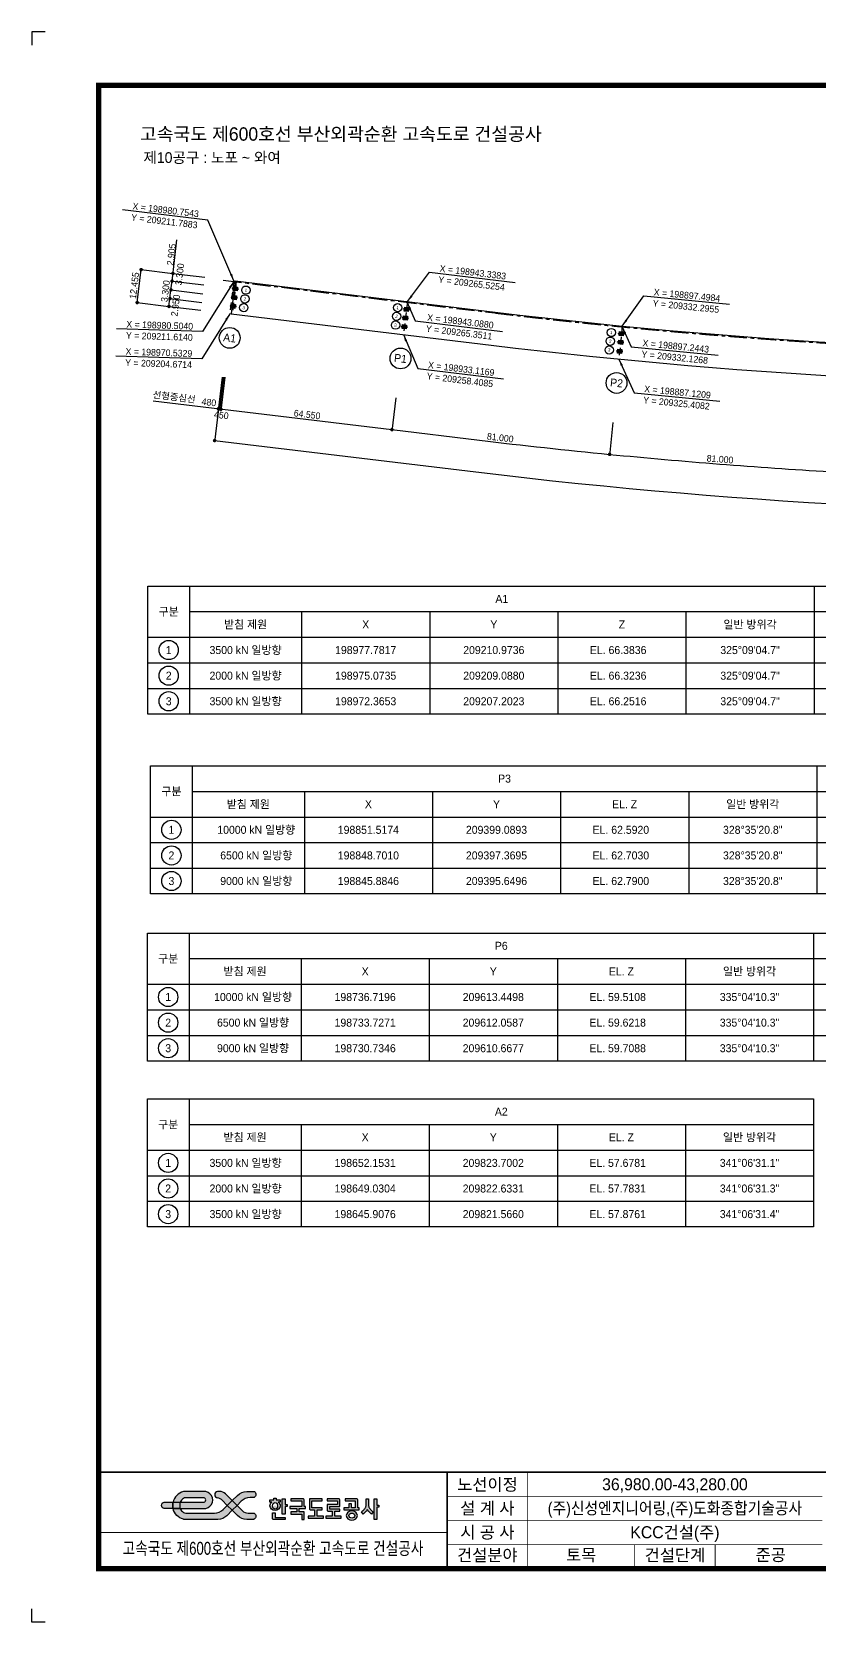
# Model space of a CAD drawing. Header units: feet. Extents: x 0 to 869311, y 0 to 616339.
# Drawn here: x 25000 to 319977, y 20000 to 616339 of the extents above; entities that cross this region are included whole.
import ezdxf
from ezdxf.enums import TextEntityAlignment as Align

# ---------------------------------------------------------------- set-up
doc = ezdxf.new("R2010")
doc.units = ezdxf.units.FT
doc.header["$LTSCALE"] = 5500
doc.header["$MEASUREMENT"] = 0
doc.linetypes.add('A-CENTR01', pattern=[2, 1.25, -0.25, 0.25, -0.25])
doc.linetypes.add('A-DASHD01', pattern=[0.75, 0.5, -0.25])
for name, color, linetype in [('CS-CNTL', 1, 'A-CENTR01'), ('CS-CONC-MAJR', 4, 'CONTINUOUS'), ('CS-DIML', 1, 'CONTINUOUS'), ('CS-DIMT', 3, 'CONTINUOUS'), ('CS-LEAL', 1, 'CONTINUOUS'), ('CS-LEAT', 3, 'CONTINUOUS'), ('CS-SYMB', 3, 'CONTINUOUS'), ('CS-TABL-LIN1', 4, 'CONTINUOUS'), ('CS-TABL-LIN2', 1, 'CONTINUOUS'), ('CS-TABL-TEX2', 3, 'CONTINUOUS'), ('CX-BORD', 7, 'CONTINUOUS'), ('CX-BORD-LIN1', 4, 'CONTINUOUS'), ('CX-BORD-LIN2', 3, 'CONTINUOUS'), ('CX-BORD-TEX2', 7, 'CONTINUOUS'), ('CX-BORD-TEX3', 6, 'CONTINUOUS'), ('CX-MISC', 2, 'CONTINUOUS')]:
    doc.layers.add(name, color=color, linetype=linetype)
doc.styles.add('A_STANDARD', font='')
doc.styles.add('TB_TEXT', font='')
doc.styles.add('TB_WBTXT', font='')
doc.styles.add('TB_WMTXT', font='')
doc.styles.get('A_STANDARD').set_extended_font_data('Dotum')
doc.styles.get('TB_TEXT').set_extended_font_data('Dotum')
doc.styles.get('TB_WBTXT').set_extended_font_data('Dotum')
doc.styles.get('TB_WMTXT').set_extended_font_data('Dotum')

# ---------------------------------------------------------------- blocks, each defined once
blk = doc.blocks.new('CXBLKA1-KHC_C3')
at = {"layer": 'CX-MISC', "true_color": 0xf03c00}
h = blk.add_hatch(color=20, dxfattribs=at)
h.paths.add_polyline_path([(267.2, 152.6), (271.5, 152.6, 0.130785), (272.3, 152.8, 0.568608), (272.5, 160, 0.139223), (271.6, 160.2), (263.3, 160.2, 0.198912), (251.7, 155.4), (245.3, 149.1), (251.3, 143.1), (256.3, 148.1, -0.198912)])
h.paths.add_polyline_path([(245.3, 137.1), (239.3, 143.1), (234.4, 138.2, -0.198912), (223.5, 133.7), (188.5, 133.7, -0.149968), (185.6, 134.6, -0.149163), (181.8, 139.2), (172.9, 139.2, 0.278403), (185.5, 126.1, 0.065939), (186.8, 126), (227.8, 126, 0.198912), (238.7, 130.5)])
h.paths.add_polyline_path([(172.9, 147), (162.2, 147, 0.888889), (162.2, 139.2), (172.9, 139.2, -0.111111)])
h.paths.add_polyline_path([(188.5, 152.5), (210.4, 152.5, -0.057559), (210.8, 152.5, -0.792918), (210.8, 147, -0.057559), (210.4, 147), (181.8, 147, 0.193915), (181.8, 139.2), (210.2, 139.2, 1.071754), (210.2, 160.2), (186.8, 160.2, 0.065939), (185.5, 160.1, 0.278403), (172.9, 147), (181.8, 147, -0.149163), (185.6, 151.6, -0.149968)])
at = {"layer": 'CX-MISC'}
h = blk.add_hatch(color=30, dxfattribs=at)
h.paths.add_polyline_path([(237.2, 157.2, 0.198912), (229.9, 160.2), (227.3, 160.2, 0.833808), (227, 152.6, -0.177326), (232.9, 149.5), (239.3, 143.1), (245.3, 149.1)])
h.paths.add_polyline_path([(257.7, 136.7), (251.3, 143.1), (245.3, 137.1), (251.7, 130.8, 0.198912), (263.3, 126), (271.5, 126, 0.129219), (272.3, 126.2, 0.604319), (272.1, 133.5, 0.11379), (271.4, 133.7), (265, 133.7, -0.198912)])
h = blk.add_hatch(color=244, dxfattribs=at)
h.paths.add_polyline_path([(245.3, 149.1), (239.3, 143.1), (245.3, 137.1), (251.3, 143.1)])
h.paths.add_polyline_path([(181.8, 147), (172.9, 147, 0.111111), (172.9, 139.2), (181.8, 139.2, -0.193915)])
h = blk.add_hatch(color=252, dxfattribs=at)
edge = h.paths.add_edge_path()
edge.add_line((409.2, 151.2), (412.3, 151.2))
edge.add_line((412.3, 151.2), (412.3, 143.3))
edge.add_arc((417.8, 143.3), 5.51, 180, 195.4084)
edge.add_arc((417.6, 143.2), 5.3, 195.4084, 211.407)
edge.add_arc((431.6, 151.7), 21.7, 211.407, 220.8846)
edge.add_arc((431.3, 151.5), 21.3, 220.8846, 230.4986)
edge.add_line((417.8, 135.1), (415.9, 132.4))
edge.add_arc((431.3, 151.1), 24.3, 221.3708, 230.5683, ccw=False)
edge.add_arc((432, 151.7), 25.2, 212.5284, 221.3728, ccw=False)
edge.add_arc((389.5, 151.7), 25.2, 318.6272, 327.4716, ccw=False)
edge.add_arc((390.2, 151.1), 24.3, 309.4317, 318.6292, ccw=False)
edge.add_line((405.6, 132.4), (403.7, 135.1))
edge.add_arc((390.4, 151.3), 21.1, 309.4355, 319.1813)
edge.add_arc((389.7, 151.9), 21.9, 319.1787, 328.5297)
edge.add_arc((403.9, 143.2), 5.29, 328.5765, 344.6082)
edge.add_arc((403.7, 143.3), 5.49, 344.5729, 360.0187)
edge.add_line((409.2, 143.3), (409.2, 151.2))
edge = h.paths.add_edge_path()
edge.add_arc((298.2, 142.7), 5.82, 0.3447, 51.8065, ccw=False)
edge.add_arc((297.9, 142.8), 6.09, 268.639, 358.4888, ccw=False)
edge.add_arc((297.6, 142.8), 6.09, 181.4953, 271.3769, ccw=False)
edge.add_arc((297.3, 142.7), 5.82, 128.1945, 179.6543, ccw=False)
edge.add_line((293.8, 147.2), (291.5, 147.2))
edge.add_line((291.5, 147.2), (291.5, 149.9))
edge.add_line((291.5, 149.9), (296.2, 149.9))
edge.add_line((296.2, 149.9), (296.2, 152))
edge.add_line((296.2, 152), (299.3, 152))
edge.add_line((299.3, 152), (299.3, 149.9))
edge.add_line((299.3, 149.9), (304, 149.9))
edge.add_line((304, 149.9), (304, 147.2))
edge.add_line((304, 147.2), (301.8, 147.2))
h.paths.add_polyline_path([(424.8, 143.5), (424.8, 141), (422.4, 141), (422.4, 125.7), (419.3, 125.7), (419.3, 151.2), (422.4, 151.2), (422.4, 143.5)])
edge = h.paths.add_edge_path()
edge.add_line((383.5, 151.2), (383.5, 148.6))
edge.add_line((383.5, 148.6), (395.9, 148.6))
edge.add_line((395.9, 148.6), (395.9, 140.1))
edge.add_line((395.9, 140.1), (391.3, 140.1))
edge.add_line((391.3, 140.1), (391.3, 145.2))
edge.add_line((391.3, 145.2), (388.2, 145.2))
edge.add_line((388.2, 145.2), (388.2, 140.1))
edge.add_line((388.2, 140.1), (381.9, 140.1))
edge.add_line((381.9, 140.1), (381.9, 137.6))
edge.add_line((381.9, 137.6), (400.6, 137.6))
edge.add_line((400.6, 137.6), (400.6, 140.1))
edge.add_line((400.6, 140.1), (399.1, 140.1))
edge.add_line((399.1, 140.1), (399.1, 149.5))
edge.add_arc((397.3, 149.5), 1.8, 360, 400.6008)
edge.add_arc((397.5, 149.7), 1.49, 40.6008, 89.6611)
edge.add_line((397.5, 151.2), (383.5, 151.2))
edge = h.paths.add_edge_path()
edge.add_line((361.7, 151.2), (361.7, 148.6))
edge.add_line((361.7, 148.6), (374.1, 148.6))
edge.add_line((374.1, 148.6), (374.1, 144.4))
edge.add_line((374.1, 144.4), (361.7, 144.4))
edge.add_line((361.7, 144.4), (361.7, 137.6))
edge.add_arc((363.5, 137.6), 1.8, 180, 220.6008)
edge.add_arc((363.2, 137.4), 1.49, 220.6008, 269.6611)
edge.add_line((363.2, 135.9), (367.9, 135.9))
edge.add_line((367.9, 135.9), (367.9, 130))
edge.add_line((367.9, 130), (360.1, 130))
edge.add_line((360.1, 130), (360.1, 127.4))
edge.add_line((360.1, 127.4), (378.8, 127.4))
edge.add_line((378.8, 127.4), (378.8, 130))
edge.add_line((378.8, 130), (371, 130))
edge.add_line((371, 130), (371, 135.9))
edge.add_line((371, 135.9), (377.2, 135.9))
edge.add_line((377.2, 135.9), (377.2, 138.5))
edge.add_line((377.2, 138.5), (364.8, 138.5))
edge.add_line((364.8, 138.5), (364.8, 141.8))
edge.add_line((364.8, 141.8), (377.2, 141.8))
edge.add_line((377.2, 141.8), (377.2, 149.5))
edge.add_arc((375.4, 149.5), 1.8, 360, 400.6008)
edge.add_arc((375.7, 149.7), 1.49, 40.6008, 89.6611)
edge.add_line((375.7, 151.2), (361.7, 151.2))
edge = h.paths.add_edge_path()
edge.add_line((355.4, 151.2), (339.8, 151.2))
edge.add_line((339.8, 151.2), (339.8, 139.3))
edge.add_arc((341.6, 139.3), 1.8, 180, 220.6008)
edge.add_arc((341.4, 139.1), 1.49, 220.6008, 269.6611)
edge.add_line((341.4, 137.6), (346.1, 137.6))
edge.add_line((346.1, 137.6), (346.1, 130))
edge.add_line((346.1, 130), (338.3, 130))
edge.add_line((338.3, 130), (338.3, 127.4))
edge.add_line((338.3, 127.4), (357, 127.4))
edge.add_line((357, 127.4), (357, 130))
edge.add_line((357, 130), (349.2, 130))
edge.add_line((349.2, 130), (349.2, 137.6))
edge.add_line((349.2, 137.6), (355.4, 137.6))
edge.add_line((355.4, 137.6), (355.4, 140.1))
edge.add_line((355.4, 140.1), (343, 140.1))
edge.add_line((343, 140.1), (343, 148.6))
edge.add_line((343, 148.6), (355.4, 148.6))
edge.add_line((355.4, 148.6), (355.4, 151.2))
edge = h.paths.add_edge_path()
edge.add_line((330.5, 125.7), (333.6, 125.7))
edge.add_line((333.6, 125.7), (333.6, 135.1))
edge.add_line((333.6, 135.1), (327.4, 135.1))
edge.add_line((327.4, 135.1), (327.4, 139.3))
edge.add_line((327.4, 139.3), (335.2, 139.3))
edge.add_line((335.2, 139.3), (335.2, 141.8))
edge.add_line((335.2, 141.8), (333.6, 141.8))
edge.add_line((333.6, 141.8), (333.6, 149.5))
edge.add_arc((331.8, 149.5), 1.8, 360, 400.6008)
edge.add_arc((332, 149.7), 1.49, 40.6008, 89.6611)
edge.add_line((332, 151.2), (317.2, 151.2))
edge.add_line((317.2, 151.2), (317.2, 148.6))
edge.add_line((317.2, 148.6), (330.5, 148.6))
edge.add_line((330.5, 148.6), (330.5, 141.8))
edge.add_line((330.5, 141.8), (315.7, 141.8))
edge.add_line((315.7, 141.8), (315.7, 139.3))
edge.add_line((315.7, 139.3), (324.3, 139.3))
edge.add_line((324.3, 139.3), (324.3, 135.1))
edge.add_line((324.3, 135.1), (317.2, 135.1))
edge.add_line((317.2, 135.1), (317.2, 132.5))
edge.add_line((317.2, 132.5), (330.5, 132.5))
edge.add_line((330.5, 132.5), (330.5, 125.7))
edge = h.paths.add_edge_path()
edge.add_line((310.2, 125.7), (296.2, 125.7))
edge.add_arc((296.2, 127.2), 1.47, 220.2619, 270, ccw=False)
edge.add_arc((296.5, 127.5), 1.83, 180.3389, 220.2619, ccw=False)
edge.add_arc((867.4, 130.8), 572.7, 179.6611, 180.3389, ccw=False)
edge.add_line((294.6, 134.2), (297.8, 134.2))
edge.add_line((297.8, 134.2), (297.8, 128.3))
edge.add_line((297.8, 128.3), (310.2, 128.3))
edge.add_line((310.2, 128.3), (310.2, 125.7))
edge = h.paths.add_edge_path(flags=16)
edge.add_ellipse((391.8, 130.6), major_axis=(-3.64, 0), ratio=0.86651, start_angle=0, end_angle=360)
edge = h.paths.add_edge_path()
edge.add_ellipse((391.8, 130.6), major_axis=(6.76, 0), ratio=0.842916, start_angle=0, end_angle=360, ccw=False)
h.paths.add_polyline_path([(312.6, 144.4), (312.6, 141.8), (310.2, 141.8), (310.2, 132.5), (306.7, 132.5), (306.7, 151.2), (310.2, 151.2), (310.2, 144.4)])
edge = h.paths.add_edge_path(flags=16)
edge.add_ellipse((297.8, 142.7), major_axis=(0, 4.01), ratio=0.776497, start_angle=0, end_angle=360, ccw=False)
at = {"layer": 'CX-BORD-LIN1', "const_width": 6.56}
blk.add_lwpolyline([(2693.6, 65.6), (82, 65.6), (82, 1883.2), (2693.6, 1883.2)], close=True, dxfattribs=at)
at = {"layer": 'CX-BORD-LIN1'}
for points, const_width in [([(2693.6, 183.7), (82, 183.7)], 1.97), ([(508.5, 65.6), (508.5, 183.7)], 1.97), ([(607, 65.6), (607, 183.7)], 0.984)]:
    blk.add_lwpolyline(points, dxfattribs=dict(at, const_width=const_width))
at = {"layer": 'CX-BORD-LIN2', "const_width": 0.984}
for points in [[(967.8, 154.2), (508.5, 154.2)], [(967.8, 124.7), (508.5, 124.7)], [(508.5, 109.9), (82, 109.9)], [(967.8, 95.1), (508.5, 95.1)], [(738.2, 65.6), (738.2, 95.1)], [(836.6, 65.6), (836.6, 95.1)]]:
    blk.add_lwpolyline(points, dxfattribs=at)
at = {"layer": 'CX-MISC'}
for points in [[(16.4, 1948.8), (0, 1948.8), (0, 1932.4)], [(16.4, 0), (0, 0), (0, 16.4)]]:
    blk.add_lwpolyline(points, dxfattribs=at)
at = {"layer": 'CX-MISC', "color": 20, "true_color": 0xf03c00}
blk.add_lwpolyline([(188.5, 152.5, 0.149968), (185.6, 151.6, 0.149163), (181.8, 147, 0.193915), (181.8, 139.2), (210.2, 139.2, 1.071754), (210.2, 160.2), (186.8, 160.2, 0.065939), (185.5, 160.1, 0.278403), (172.9, 147), (181.8, 147), (210.4, 147, 0.057559), (210.8, 147, 0.792918), (210.8, 152.5, 0.057559), (210.4, 152.5), (188.5, 152.5)], format="xyb", dxfattribs=at)
at = {"layer": 'CX-MISC', "color": 30}
blk.add_lwpolyline([(227, 152.6, -0.177326), (232.9, 149.5), (239.3, 143.1), (245.3, 149.1), (237.2, 157.2, 0.198912), (229.9, 160.2), (227.3, 160.2, 0.87142), (227.3, 152.5)], format="xyb", dxfattribs=at)
at = {"layer": 'CX-MISC', "color": 20, "true_color": 0xf03c00}
for points in [[(272.3, 152.8, -0.130785), (271.5, 152.6), (267.2, 152.6, 0.198912), (256.3, 148.1), (251.3, 143.1), (245.3, 149.1), (251.7, 155.4, -0.198912), (263.3, 160.2), (271.6, 160.2, -0.139223), (272.5, 160, -0.568608)], [(162.2, 139.2, -0.888889), (162.2, 147), (172.9, 147, 0.111111), (172.9, 139.2)], [(245.3, 137.1), (238.7, 130.5, -0.198912), (227.8, 126), (186.8, 126, -0.065939), (185.5, 126.1, -0.278403), (172.9, 139.2), (181.8, 139.2, 0.149163), (185.6, 134.6, 0.149968), (188.5, 133.7), (223.5, 133.7, 0.198912), (234.4, 138.2), (239.3, 143.1)]]:
    blk.add_lwpolyline(points, format="xyb", close=True, dxfattribs=at)
at = {"layer": 'CX-MISC', "color": 244}
blk.add_lwpolyline([(172.9, 147), (181.8, 147, 0.193915), (181.8, 139.2), (172.9, 139.2, -0.111111)], format="xyb", close=True, dxfattribs=at)
blk.add_lwpolyline([(245.3, 149.1), (251.3, 143.1), (245.3, 137.1), (239.3, 143.1), (245.3, 149.1)], dxfattribs=at)
at = {"layer": 'CX-MISC', "color": 30}
blk.add_lwpolyline([(251.3, 143.1), (257.7, 136.7, 0.198912), (265, 133.7), (271.4, 133.7, -0.11379), (272.1, 133.5, -0.604319), (272.3, 126.2, -0.129219), (271.5, 126), (263.3, 126, -0.198912), (251.7, 130.8), (245.3, 137.1)], format="xyb", close=True, dxfattribs=at)
at = {"layer": 'CX-MISC', "color": 252}
for points in [[(301.8, 147.2, -0.228396), (304, 142.7, -0.413446), (297.8, 136.8, -0.413609), (291.5, 142.7, -0.228387), (293.8, 147.2), (291.5, 147.2), (291.5, 149.9), (296.2, 149.9), (296.2, 152), (299.3, 152), (299.3, 149.9), (304, 149.9), (304, 147.2), (301.8, 147.2)], [(330.5, 125.7), (333.6, 125.7), (333.6, 135.1), (327.4, 135.1), (327.4, 139.3), (335.2, 139.3), (335.2, 141.8), (333.6, 141.8), (333.6, 149.5, 0.179031), (333.2, 150.6, 0.217397), (332, 151.2), (317.2, 151.2), (317.2, 148.6), (330.5, 148.6), (330.5, 141.8), (315.7, 141.8), (315.7, 139.3), (324.3, 139.3), (324.3, 135.1), (317.2, 135.1), (317.2, 132.5), (330.5, 132.5), (330.5, 125.7)], [(355.4, 151.2), (339.8, 151.2), (339.8, 139.3, 0.179031), (340.3, 138.1, 0.217397), (341.4, 137.6), (346.1, 137.6), (346.1, 130), (338.3, 130), (338.3, 127.4), (357, 127.4), (357, 130), (349.2, 130), (349.2, 137.6), (355.4, 137.6), (355.4, 140.1), (343, 140.1), (343, 148.6), (355.4, 148.6), (355.4, 151.2)], [(361.7, 151.2), (361.7, 148.6), (374.1, 148.6), (374.1, 144.4), (361.7, 144.4), (361.7, 137.6, 0.179031), (362.1, 136.4, 0.217397), (363.2, 135.9), (367.9, 135.9), (367.9, 130), (360.1, 130), (360.1, 127.4), (378.8, 127.4), (378.8, 130), (371, 130), (371, 135.9), (377.2, 135.9), (377.2, 138.5), (364.8, 138.5), (364.8, 141.8), (377.2, 141.8), (377.2, 149.5, 0.179031), (376.8, 150.6, 0.217397), (375.7, 151.2), (361.7, 151.2)], [(383.5, 151.2), (383.5, 148.6), (395.9, 148.6), (395.9, 140.1), (391.3, 140.1), (391.3, 145.2), (388.2, 145.2), (388.2, 140.1), (381.9, 140.1), (381.9, 137.6), (400.6, 137.6), (400.6, 140.1), (399.1, 140.1), (399.1, 149.5, 0.179031), (398.6, 150.6, 0.217397), (397.5, 151.2), (383.5, 151.2)], [(409.2, 151.2), (412.3, 151.2), (412.3, 143.3, 0.067333), (412.5, 141.8, 0.069921), (413.1, 140.5, 0.041378), (415.2, 137.6, 0.041974), (417.8, 135.1), (415.9, 132.4, -0.040153), (413.1, 135.1, -0.03861), (410.7, 138.2, -0.03861), (408.4, 135.1, -0.040153), (405.6, 132.4), (403.7, 135.1, 0.042549), (406.3, 137.6, 0.040824), (408.4, 140.5, 0.070066), (409, 141.8, 0.067497), (409.2, 143.3), (409.2, 151.2)], [(310.2, 125.7), (296.2, 125.7, -0.220496), (295.1, 126.3, -0.175981), (294.6, 127.4, -0.002958), (294.6, 134.2), (297.8, 134.2), (297.8, 128.3), (310.2, 128.3), (310.2, 125.7)]]:
    blk.add_lwpolyline(points, format="xyb", dxfattribs=at)
for points in [[(312.6, 144.4), (312.6, 141.8), (310.2, 141.8), (310.2, 132.5), (306.7, 132.5), (306.7, 151.2), (310.2, 151.2), (310.2, 144.4)], [(424.8, 143.5), (424.8, 141), (422.4, 141), (422.4, 125.7), (419.3, 125.7), (419.3, 151.2), (422.4, 151.2), (422.4, 143.5)]]:
    blk.add_lwpolyline(points, close=True, dxfattribs=at)
at = {"layer": 'CX-MISC', "color": 252, "extrusion": (0, 0, -1)}
blk.add_ellipse((297.8, 142.7), major_axis=(0, 4.01), ratio=0.776497, start_param=3.141593, end_param=9.424778, dxfattribs=at)
blk.add_ellipse((391.8, 130.6), major_axis=(6.76, 0), ratio=0.842916, dxfattribs=at)
at = {"layer": 'CX-MISC', "color": 252}
blk.add_ellipse((391.8, 130.6), major_axis=(-3.64, 0), ratio=0.86651, dxfattribs=at)
at = {"layer": 'CX-BORD-LIN1', "style": 'TB_TEXT'}
for tag, height, p in [('TR_RNUM5', 9.84, (1017.4, 172.7)), ('TR_RDAT5', 11.5, (1123.7, 173.9)), ('TR_DGN5', 11.5, (1562.1, 173.9)), ('TR_CHK5', 11.5, (1693.3, 173.9)), ('TR_APP5', 11.5, (1824.5, 173.9)), ('TR_RNUM4', 9.84, (1017.4, 153)), ('TR_RDAT4', 11.5, (1123.7, 154.2)), ('TR_DGN4', 11.5, (1562.1, 154.2)), ('TR_CHK4', 11.5, (1693.3, 154.2)), ('TR_APP4', 11.5, (1824.5, 154.2)), ('TR_RNUM3', 9.84, (1017.4, 133.3)), ('TR_RDAT3', 11.5, (1123.7, 134.5)), ('TR_DGN3', 11.5, (1562.1, 134.5)), ('TR_CHK3', 11.5, (1693.3, 134.5)), ('TR_APP3', 11.5, (1824.5, 134.5)), ('TR_RNUM2', 9.84, (1017.4, 113.6)), ('TR_RDAT2', 11.5, (1123.7, 114.8)), ('TR_DGN2', 11.5, (1562.1, 114.8)), ('TR_CHK2', 11.5, (1693.3, 114.8)), ('TR_APP2', 11.5, (1824.5, 114.8)), ('TR_RNUM1', 9.84, (1017.4, 94)), ('TR_RDAT1', 11.5, (1123.7, 95.1)), ('TR_DGN1', 11.5, (1562.1, 95.1)), ('TR_CHK1', 11.5, (1693.3, 95.1)), ('TR_APP1', 11.5, (1824.5, 95.1))]:
    blk.add_attdef(tag, text='', height=height, dxfattribs=at).set_placement(p, align=Align.MIDDLE_CENTER)
for tag, p in [('TR_RCON5', (1205.1, 173.9)), ('TR_RCON4', (1205.1, 154.2)), ('TR_RCON3', (1205.1, 134.5)), ('TR_RCON2', (1205.1, 114.8)), ('TR_RCON1', (1205.1, 95.1))]:
    blk.add_attdef(tag, text='', height=11.5, dxfattribs=at).set_placement(p, align=Align.MIDDLE_LEFT)
at = {"layer": 'CX-BORD-LIN2', "style": 'TB_TEXT'}
blk.add_attdef('TD_VERSION', text='', height=9.84, rotation=90, dxfattribs=at).set_placement((2708.3, 223.1), align=Align.MIDDLE_CENTER)
at = {"layer": 'CX-BORD-TEX2', "style": 'TB_WMTXT'}
for tag, height, p in [('TB_CNAME', 16.4, (132.4, 1810.5)), ('TB_CSCOP', 13.1, (136.6, 1784.2))]:
    blk.add_attdef(tag, text='', height=height, dxfattribs=at).set_placement(p, align=Align.BOTTOM_LEFT)
at = {"layer": 'CX-BORD-TEX2', "style": 'TB_WBTXT'}
for tag, height, p in [('TB_MTITIL', 32.8, (1387.8, 1815.4)), ('TB_STITL', 23, (1387.8, 1766.2))]:
    blk.add_attdef(tag, text='', height=height, dxfattribs=at).set_placement(p, align=Align.MIDDLE_CENTER)
at = {"layer": 'CX-BORD-TEX3', "style": 'TB_TEXT'}
for s, p in [('노선이정', (557.9, 168.8)), ('설 계 사', (557.7, 139.7)), ('시 공 사', (557.7, 110.2)), ('건설분야', (557.7, 82.4)), ('건설단계', (787.4, 82.4))]:
    blk.add_text(s, height=14.76, dxfattribs=at).set_placement(p, align=Align.MIDDLE)
for tag, height, p in [('TD_LNDST', 14.8, (787.4, 169)), ('TD_DSECT', 14.8, (2068.6, 169)), ('TD_DDIST', 14.8, (2229.3, 169)), ('TD_DNAME_TOP', 14.8, (2559.1, 157.3)), ('TD_CSECT', 14.8, (2068.6, 139.4)), ('TD_CDIST', 14.8, (2229.3, 139.4)), ('TD_DNAME_MAIN', 14.8, (2559.1, 136.1)), ('TD_CCOMP', 14.8, (787.4, 110.2)), ('TD_HSCAL', 14.8, (2121.6, 110.7)), ('TD_VSCAL', 14.8, (2237.1, 110.7)), ('TD_DNAME_BOT', 9.84, (2559.1, 115.6)), ('TD_FIELD', 14.8, (672.6, 82.4)), ('TD_CSTEP', 14.8, (904.7, 82.4)), ('TD_DWGCODE', 14.8, (2171.9, 81.3)), ('TD_DWGNO', 14.8, (2559.1, 82))]:
    blk.add_attdef(tag, text='', height=height, dxfattribs=at).set_placement(p, align=Align.MIDDLE_CENTER)
for tag, height, width, p in [('TD_DCOMP', 14.8, 0.9, (787.4, 139.7)), ('TD_CNAME', 15.7, 0.78, (295.3, 90.5))]:
    blk.add_attdef(tag, text='', height=height, dxfattribs=dict(at, width=width)).set_placement(p, align=Align.MIDDLE_CENTER)

msp = doc.modelspace()

# ---------------------------------------------------------------- hatches: boundary and pattern name
at = {"layer": 'CS-SYMB'}
h = msp.add_hatch(color=3, dxfattribs=at)
h.dxf.hatch_style = 1
h.paths.add_polyline_path([(100044, 520139), (100733, 520243), (100689, 519874)])
h = msp.add_hatch(color=3, dxfattribs=at)
h.dxf.hatch_style = 1
h.paths.add_polyline_path([(100704, 519996), (101792, 519865), (101807, 519990), (100719, 520121)])
h = msp.add_hatch(color=3, dxfattribs=at)
h.dxf.hatch_style = 1
h.paths.add_polyline_path([(102466, 519847), (101821, 520112), (101777, 519744)])
h = msp.add_hatch(color=3, dxfattribs=at)
h.dxf.hatch_style = 1
h.paths.add_polyline_path([(99256, 513586), (99945, 513690), (99901, 513322)])
h = msp.add_hatch(color=3, dxfattribs=at)
h.dxf.hatch_style = 1
h.paths.add_polyline_path([(99650, 516862), (100339, 516966), (100295, 516598)])
h = msp.add_hatch(color=3, dxfattribs=at)
h.dxf.hatch_style = 1
h.paths.add_polyline_path([(99915, 513444), (101003, 513313), (101018, 513437), (99930, 513568)])
h = msp.add_hatch(color=3, dxfattribs=at)
h.dxf.hatch_style = 1
h.paths.add_polyline_path([(100310, 516720), (101398, 516589), (101413, 516713), (100325, 516844)])
h = msp.add_hatch(color=3, dxfattribs=at)
h.dxf.hatch_style = 1
h.paths.add_polyline_path([(101678, 513295), (101033, 513559), (100989, 513191)])
h = msp.add_hatch(color=3, dxfattribs=at)
h.dxf.hatch_style = 1
h.paths.add_polyline_path([(102072, 516571), (101427, 516835), (101383, 516467)])
h = msp.add_hatch(color=3, dxfattribs=at)
h.dxf.hatch_style = 1
h.paths.add_polyline_path([(163738, 509153), (164427, 509257), (164383, 508889)])
h = msp.add_hatch(color=3, dxfattribs=at)
h.dxf.hatch_style = 1
h.paths.add_polyline_path([(164132, 512429), (164821, 512533), (164777, 512165)])
h = msp.add_hatch(color=3, dxfattribs=at)
h.dxf.hatch_style = 1
h.paths.add_polyline_path([(164398, 509011), (165486, 508880), (165500, 509004), (164413, 509135)])
h = msp.add_hatch(color=3, dxfattribs=at)
h.dxf.hatch_style = 1
h.paths.add_polyline_path([(164792, 512287), (165880, 512156), (165895, 512280), (164807, 512411)])
h = msp.add_hatch(color=3, dxfattribs=at)
h.dxf.hatch_style = 1
h.paths.add_polyline_path([(166160, 508862), (165515, 509126), (165471, 508758)])
h = msp.add_hatch(color=3, dxfattribs=at)
h.dxf.hatch_style = 1
h.paths.add_polyline_path([(166554, 512138), (165909, 512402), (165865, 512034)])
h = msp.add_hatch(color=3, dxfattribs=at)
h.dxf.hatch_style = 1
h.paths.add_polyline_path([(163344, 505877), (164033, 505980), (163989, 505612)])
h = msp.add_hatch(color=3, dxfattribs=at)
h.dxf.hatch_style = 1
h.paths.add_polyline_path([(164003, 505734), (165091, 505603), (165106, 505728), (164018, 505858)])
h = msp.add_hatch(color=3, dxfattribs=at)
h.dxf.hatch_style = 1
h.paths.add_polyline_path([(165766, 505585), (165121, 505849), (165077, 505481)])
h = msp.add_hatch(color=3, dxfattribs=at)
h.dxf.hatch_style = 1
h.paths.add_polyline_path([(244669, 503270), (245355, 503390), (245320, 503021)])
h = msp.add_hatch(color=3, dxfattribs=at)
h.dxf.hatch_style = 1
h.paths.add_polyline_path([(245332, 503143), (246422, 503039), (246434, 503163), (245344, 503268)])
h = msp.add_hatch(color=3, dxfattribs=at)
h.dxf.hatch_style = 1
h.paths.add_polyline_path([(247097, 503037), (246446, 503286), (246411, 502916)])
h = msp.add_hatch(color=3, dxfattribs=at)
h.dxf.hatch_style = 1
h.paths.add_polyline_path([(244025, 496682), (244711, 496802), (244676, 496433)])
h = msp.add_hatch(color=3, dxfattribs=at)
h.dxf.hatch_style = 1
h.paths.add_polyline_path([(244356, 500074), (245043, 500194), (245007, 499825)])
h = msp.add_hatch(color=3, dxfattribs=at)
h.dxf.hatch_style = 1
h.paths.add_polyline_path([(244688, 496555), (245778, 496450), (245790, 496575), (244699, 496680)])
h = msp.add_hatch(color=3, dxfattribs=at)
h.dxf.hatch_style = 1
h.paths.add_polyline_path([(245019, 499947), (246110, 499842), (246122, 499967), (245031, 500072)])
h = msp.add_hatch(color=3, dxfattribs=at)
h.dxf.hatch_style = 1
h.paths.add_polyline_path([(246453, 496448), (245802, 496697), (245767, 496328)])
h = msp.add_hatch(color=3, dxfattribs=at)
h.dxf.hatch_style = 1
h.paths.add_polyline_path([(246784, 499840), (246134, 500089), (246098, 499720)])

# ---------------------------------------------------------------- linework, layer by layer
at = {"layer": 'CS-CNTL'}
msp.add_line((96701, 523160), (198508, 510913), dxfattribs=at)
at = {"layer": 'CS-CNTL', "linetype": 'A-DASHD01'}
for p, q in [((100679, 522988), (99191, 510623)), ((101602, 522877), (100115, 510511)), ((165690, 515168), (164203, 502802)), ((246163, 506025), (244952, 493629))]:
    msp.add_line(p, q, dxfattribs=at)
at = {"layer": 'CS-CNTL'}
msp.add_arc((455106, 2643980), 2148445, 263.14055, 279.171205, dxfattribs=at)
at = {"layer": 'CS-CONC-MAJR'}
for p, q in [((101155, 522931), (99668, 510565)), ((101155, 522931), (198545, 511216)), ((99668, 510565), (197057, 498850))]:
    msp.add_line(p, q, dxfattribs=at)
for radius, end in [(2148140, 279.112533), (2160595, 278.83931)]:
    msp.add_arc((455106, 2643980), radius, 263.14055, end, dxfattribs=at)
at = {"layer": 'CS-DIML'}
for p, q in [((77526, 522848), (79385, 538297)), ((64472, 514799), (65959, 527165)), ((65959, 527165), (77873, 525732)), ((77873, 525732), (89787, 524299)), ((76738, 516295), (77132, 519571)), ((77132, 519571), (77526, 522848)), ((77132, 519571), (89046, 518138)), ((77526, 522848), (89440, 521414)), ((64472, 514799), (76386, 513366)), ((76386, 513366), (76738, 516295)), ((76386, 513366), (88300, 511933)), ((76738, 516295), (88652, 514862)), ((96337, 486894), (94832, 474384)), ((96813, 486836), (95308, 474326)), ((97260, 486783), (95755, 474273)), ((70413, 477926), (159915, 467159)), ((161348, 479073), (159843, 466563)), ((94904, 474979), (93399, 462470)), ((94904, 474979), (95380, 474922)), ((95380, 474922), (95926, 474856)), ((159915, 467159), (192769, 463207)), ((242627, 469843), (241402, 457302)), ((93470, 463065), (191336, 451293))]:
    msp.add_line(p, q, dxfattribs=at)
at = {"layer": 'CS-DIML', "const_width": 660}
for points in [[(66289, 527165, 1), (65629, 527165, 1)], [(78203, 525732, 1), (77543, 525732, 1)], [(77462, 519571, 1), (76802, 519571, 1)], [(77462, 519571, 1), (76802, 519571, 1)], [(77856, 522848, 1), (77196, 522848, 1)], [(77856, 522848, 1), (77196, 522848, 1)], [(64802, 514799, 1), (64142, 514799, 1)], [(76716, 513366, 1), (76056, 513366, 1)], [(77068, 516295, 1), (76408, 516295, 1)], [(77068, 516295, 1), (76408, 516295, 1)], [(95234, 474979, 1), (94574, 474979, 1)], [(95234, 474979, 1), (94574, 474979, 1)], [(95710, 474922, 1), (95050, 474922, 1)], [(95710, 474922, 1), (95050, 474922, 1)], [(96157, 474868, 1), (95497, 474868, 1)], [(160245, 467159, 1), (159585, 467159, 1)], [(160245, 467159, 1), (159585, 467159, 1)], [(93800, 463065, 1), (93140, 463065, 1)], [(93800, 463065, 1), (93140, 463065, 1)], [(241790, 457899, 1), (241130, 457899, 1)], [(241790, 457899, 1), (241130, 457899, 1)]]:
    msp.add_lwpolyline(points, format="xyb", close=True, dxfattribs=at)
at = {"layer": 'CS-DIML', "color": 3}
msp.add_circle((105201, 519464), 1560, dxfattribs=at)
at = {"layer": 'CS-DIML'}
for radius, start, end in [(2208495, 263.14055, 279.123201), (2196495, 263.14055, 264.4182), (2196495, 264.4182, 266.578347)]:
    msp.add_arc((455106, 2643980), radius, start, end, dxfattribs=at)
at = {"layer": 'CS-LEAL'}
for p, q in [((90956, 545740), (58907, 549595)), ((100679, 522988), (90956, 545740)), ((165690, 515168), (174002, 526254)), ((174002, 526254), (206051, 522399)), ((100642, 522686), (88992, 503938)), ((165654, 514865), (168603, 507965)), ((246163, 506025), (254226, 517294)), ((254226, 517294), (286353, 514155)), ((99191, 510623), (88690, 493724)), ((168603, 507965), (201382, 504022)), ((88992, 503938), (56729, 504986)), ((164203, 502802), (169648, 490060)), ((246134, 505722), (249524, 498255)), ((249524, 498255), (282157, 495066)), ((88690, 493724), (56427, 494772)), ((169648, 490060), (201697, 486205)), ((244952, 493629), (250680, 481012)), ((250680, 481012), (282807, 477872))]:
    msp.add_line(p, q, dxfattribs=at)
for points in [[(100679, 522988), (100046, 525589), (100679, 522988), (99237, 525243)], [(100642, 522686), (98875, 520676), (100642, 522686), (99623, 520211)], [(165654, 514865), (166287, 512264), (165654, 514865), (167096, 512610)], [(165690, 515168), (167626, 517016), (165690, 515168), (166922, 517544)], [(99191, 510623), (97424, 508612), (99191, 510623), (98171, 508148)], [(246163, 506025), (248057, 507916), (246163, 506025), (247342, 508428)], [(164203, 502802), (164835, 500201), (164203, 502802), (165645, 500547)], [(246134, 505722), (246824, 503136), (246134, 505722), (247626, 503500)], [(244952, 493629), (245643, 491043), (244952, 493629), (246444, 491407)]]:
    msp.add_solid(points, dxfattribs=at)
at = {"layer": 'CS-SYMB', "color": 3, "linetype": 'Continuous'}
for p, q in [((100044, 520139), (100733, 520243)), ((100689, 519874), (100733, 520243)), ((101777, 519744), (101821, 520112)), ((102466, 519847), (101821, 520112)), ((99256, 513586), (99945, 513690)), ((99650, 516862), (100339, 516966)), ((99901, 513322), (99945, 513690)), ((100295, 516598), (100339, 516966)), ((100989, 513191), (101033, 513559)), ((101678, 513295), (101033, 513559)), ((101383, 516467), (101427, 516835)), ((102072, 516571), (101427, 516835)), ((163738, 509153), (164427, 509257)), ((164132, 512429), (164821, 512533)), ((164383, 508889), (164427, 509257)), ((164777, 512165), (164821, 512533)), ((165471, 508758), (165515, 509126)), ((166160, 508862), (165515, 509126)), ((165865, 512034), (165909, 512402)), ((166554, 512138), (165909, 512402)), ((163344, 505877), (164033, 505980)), ((163989, 505612), (164033, 505980)), ((165077, 505481), (165121, 505849)), ((165766, 505585), (165121, 505849)), ((244669, 503270), (245355, 503390)), ((245320, 503021), (245355, 503390)), ((246411, 502916), (246446, 503286)), ((247097, 503037), (246446, 503286)), ((244025, 496682), (244711, 496802)), ((244356, 500074), (245043, 500194)), ((244676, 496433), (244711, 496802)), ((245007, 499825), (245043, 500194)), ((245767, 496328), (245802, 496697)), ((246453, 496448), (245802, 496697)), ((246098, 499720), (246134, 500089)), ((246784, 499840), (246134, 500089))]:
    msp.add_line(p, q, dxfattribs=at)
at = {"layer": 'CS-SYMB', "color": 3}
for p, q in [((100689, 519874), (100044, 520139)), ((101777, 519744), (102466, 519847)), ((99901, 513322), (99256, 513586)), ((100295, 516598), (99650, 516862)), ((100989, 513191), (101678, 513295)), ((101383, 516467), (102072, 516571)), ((164383, 508889), (163738, 509153)), ((164777, 512165), (164132, 512429)), ((165471, 508758), (166160, 508862)), ((165865, 512034), (166554, 512138)), ((163989, 505612), (163344, 505877)), ((165077, 505481), (165766, 505585)), ((245320, 503021), (244669, 503270)), ((246411, 502916), (247097, 503037)), ((244676, 496433), (244025, 496682)), ((245007, 499825), (244356, 500074)), ((245767, 496328), (246453, 496448)), ((246098, 499720), (246784, 499840))]:
    msp.add_line(p, q, dxfattribs=at)
at = {"layer": 'CS-SYMB', "color": 3, "linetype": 'Continuous'}
for points in [[(100606, 520819), (102081, 520642), (101904, 519167), (100429, 519344)], [(100704, 519996), (101792, 519865), (101807, 519990), (100719, 520121)], [(99818, 514267), (101293, 514089), (101116, 512614), (99641, 512792)], [(99915, 513444), (101003, 513313), (101018, 513437), (99930, 513568)], [(100212, 517543), (101687, 517366), (101510, 515890), (100035, 516068)], [(100310, 516720), (101398, 516589), (101413, 516713), (100325, 516844)], [(164694, 513110), (166169, 512932), (165992, 511457), (164517, 511635)], [(164300, 509833), (165775, 509656), (165598, 508181), (164123, 508358)], [(164398, 509011), (165486, 508880), (165500, 509004), (164413, 509135)], [(164792, 512287), (165880, 512156), (165895, 512280), (164807, 512411)], [(163906, 506557), (165381, 506380), (165204, 504905), (163729, 505082)], [(164003, 505734), (165091, 505603), (165106, 505728), (164018, 505858)], [(245215, 503964), (246694, 503822), (246551, 502343), (245073, 502485)], [(245332, 503143), (246422, 503039), (246434, 503163), (245344, 503268)], [(244570, 497376), (246049, 497233), (245907, 495755), (244428, 495897)], [(244688, 496555), (245778, 496450), (245790, 496575), (244699, 496680)], [(244902, 500768), (246381, 500625), (246239, 499147), (244760, 499289)], [(245019, 499947), (246110, 499842), (246122, 499967), (245031, 500072)]]:
    msp.add_lwpolyline(points, close=True, dxfattribs=at)
at = {"layer": 'CS-SYMB', "color": 3}
for centre, radius in [((101255, 519993), 691), ((101255, 519993), 416), ((100467, 513440), 691), ((100467, 513440), 416), ((100861, 516717), 691), ((100861, 516717), 416), ((165343, 512284), 691), ((164949, 509007), 691), ((164949, 509007), 416), ((165343, 512284), 416), ((164555, 505731), 691), ((164555, 505731), 416), ((245883, 503153), 691), ((245883, 503153), 416), ((245239, 496565), 691), ((245239, 496565), 416), ((245570, 499957), 691), ((245570, 499957), 416)]:
    msp.add_circle(centre, radius, dxfattribs=at)
at = {"layer": 'CS-SYMB'}
for centre, radius in [((104413, 512911), 1560), ((104807, 516187), 1560), ((162060, 512917), 1560), ((161272, 506364), 1560), ((161666, 509640), 1560), ((99139, 501564), 3900), ((241712, 500312), 1560), ((242106, 503588), 1560), ((163128, 493866), 3900), ((241318, 497036), 1560), ((244077, 484672), 3900)]:
    msp.add_circle(centre, radius, dxfattribs=at)
at = {"layer": 'CS-TABL-LIN1'}
for points in [[(68484, 408517), (798084, 408517), (798084, 360517), (68484, 360517)], [(69493, 341115), (799093, 341115), (799093, 293115), (69493, 293115)], [(68285, 278418), (797885, 278418), (797885, 230418), (68285, 230418)], [(68285, 216221), (317885, 216221), (317885, 168221), (68285, 168221)]]:
    msp.add_lwpolyline(points, close=True, dxfattribs=at)
at = {"layer": 'CS-TABL-LIN2'}
for p, q in [((84084, 408517), (84084, 360517)), ((318084, 408517), (318084, 360517)), ((84084, 398917), (798084, 398917)), ((126084, 398917), (126084, 360517)), ((174084, 398917), (174084, 360517)), ((222084, 398917), (222084, 360517)), ((270084, 398917), (270084, 360517)), ((68484, 389317), (798084, 389317)), ((68484, 379717), (798084, 379717)), ((68484, 370117), (798084, 370117)), ((85093, 341115), (85093, 293115)), ((319093, 341115), (319093, 293115)), ((85093, 331515), (799093, 331515)), ((127093, 331515), (127093, 293115)), ((175093, 331515), (175093, 293115)), ((223093, 331515), (223093, 293115)), ((271093, 331515), (271093, 293115)), ((69493, 321915), (799093, 321915)), ((69493, 312315), (799093, 312315)), ((69493, 302715), (799093, 302715)), ((83885, 278418), (83885, 230418)), ((317885, 278418), (317885, 230418)), ((83885, 268818), (797885, 268818)), ((125885, 268818), (125885, 230418)), ((173885, 268818), (173885, 230418)), ((221885, 268818), (221885, 230418)), ((269885, 268818), (269885, 230418)), ((68285, 259218), (797885, 259218)), ((68285, 249618), (797885, 249618)), ((68285, 240018), (797885, 240018)), ((83885, 216221), (83885, 168221)), ((83885, 206621), (317885, 206621)), ((125885, 206621), (125885, 168221)), ((173885, 206621), (173885, 168221)), ((221885, 206621), (221885, 168221)), ((269885, 206621), (269885, 168221)), ((68285, 197021), (317885, 197021)), ((68285, 187421), (317885, 187421)), ((68285, 177821), (317885, 177821))]:
    msp.add_line(p, q, dxfattribs=at)
for centre in [(76284, 384517), (76284, 374917), (76284, 365317), (77293, 317115), (77293, 307515), (77293, 297915), (76085, 254418), (76085, 244818), (76085, 235218), (76085, 192221), (76085, 182621), (76085, 173021)]:
    msp.add_circle(centre, 3600, dxfattribs=at)

# ---------------------------------------------------------------- block references
at = {"layer": 'CX-BORD', "linetype": 'ByBlock'}
ref = msp.add_blockref('CXBLKA1-KHC_C3', (25000, 20000), dxfattribs=dict(at, xscale=306, yscale=306, zscale=306))
ref.add_attrib('TB_CNAME', '고속국도 제600호선 부산외곽순환 고속도로 건설공사', dxfattribs={"layer": 'CX-BORD-TEX2', "height": 5019.69, "style": 'TB_WMTXT'}).set_placement((65504, 574005), align=Align.BOTTOM_LEFT)
ref.add_attrib('TB_CSCOP', '제10공구 : 노포 ~ 와여', dxfattribs={"layer": 'CX-BORD-TEX2', "height": 4015.75, "style": 'TB_WMTXT'}).set_placement((66798, 565974), align=Align.BOTTOM_LEFT)
ref.add_attrib('TD_CNAME', '고속국도 제600호선 부산외곽순환 고속도로 건설공사', dxfattribs={"layer": 'CX-BORD-TEX3', "height": 4818.9, "style": 'TB_TEXT', "width": 0.78}).set_placement((115354, 47704), align=Align.MIDDLE_CENTER)
ref.add_attrib('TD_FIELD', '토목', dxfattribs={"layer": 'CX-BORD-TEX3', "height": 4517.7, "style": 'TB_TEXT'}).set_placement((230807, 45224), align=Align.MIDDLE_CENTER)
ref.add_attrib('TD_CSTEP', '준공', dxfattribs={"layer": 'CX-BORD-TEX3', "height": 4517.7, "style": 'TB_TEXT'}).set_placement((301830, 45224), align=Align.MIDDLE_CENTER)
ref.add_attrib('TD_DCOMP', '(주)신성엔지니어링,(주)도화종합기술공사', dxfattribs={"layer": 'CX-BORD-TEX3', "height": 4517.72, "style": 'TB_TEXT', "width": 0.9}).set_placement((265945, 62755), align=Align.MIDDLE_CENTER)
ref.add_attrib('TD_CCOMP', 'KCC건설(주)', dxfattribs={"layer": 'CX-BORD-TEX3', "height": 4517.7, "style": 'TB_TEXT'}).set_placement((265945, 53725), align=Align.MIDDLE_CENTER)
ref.add_attrib('TD_LNDST', '36,980.00-43,280.00', dxfattribs={"layer": 'CX-BORD-TEX3', "height": 4517.72, "style": 'TB_TEXT'}).set_placement((265945, 71703), align=Align.MIDDLE_CENTER)

# ---------------------------------------------------------------- texts
at = {"layer": 'CS-DIML', "color": 3, "style": 'A_STANDARD'}
msp.add_text('1', height=1200, rotation=353.14055, dxfattribs=at).set_placement((105130, 518868), align=Align.CENTER)
at = {"layer": 'CS-DIMT', "style": 'A_STANDARD'}
for s, rotation, p in [('2.905', 443.14055, (78508, 532686)), ('12.455', 443.14055, (64620, 521054)), ('3.300', 443.14055, (81614, 525294)), ('3.300', 443.14055, (76283, 518957)), ('2.950', 443.14055, (80063, 513606)), ('480', 353.14055, (91209, 476198)), ('450', 353.14055, (95860, 471349)), ('64.550', 353.14055, (127992, 471603)), ('81.000', 353.338127, (200361, 462911)), ('81.000', 355.498274, (282752, 454859))]:
    msp.add_text(s, height=2500, rotation=rotation, dxfattribs=at).set_placement(p, align=Align.CENTER)
at = {"layer": 'CS-LEAL', "color": 3, "style": 'A_STANDARD'}
for s, p in [('X = 198980.7543', (75003, 548263)), ('Y = 209211.7883', (74501, 544093))]:
    msp.add_text(s, height=2500, rotation=353.14055, dxfattribs=at).set_placement(p, align=Align.CENTER)
at = {"layer": 'CS-LEAT', "linetype": 'Continuous', "style": 'A_STANDARD'}
msp.add_text('선형중심선', height=2500, rotation=353.14055, dxfattribs=at).set_placement((70178, 479133))
at = {"layer": 'CS-SYMB', "style": 'A_STANDARD'}
for s, height, rotation, p in [('X = 198943.3383', 2500, 353.14055, (190098, 524922)), ('Y = 209265.5254', 2500, 353.14055, (189596, 520753)), ('X = 198897.4984', 2500, 354.4182, (270348, 516322)), ('3', 1200, 353.14055, (104342, 512315)), ('2', 1200, 353.14055, (104736, 515591)), ('1', 1200, 353.14055, (161988, 512321)), ('Y = 209332.2955', 2500, 354.4182, (269939, 512142)), ('X = 198980.5040', 2500, 358.14055, (72880, 505062)), ('3', 1200, 353.14055, (161200, 505768)), ('2', 1200, 353.14055, (161594, 509045)), ('X = 198943.0880', 2500, 353.14055, (185429, 506545)), ('Y = 209211.6140', 2500, 358.14055, (72743, 500864)), ('A1', 3000, 353.14055, (98960, 500075)), ('Y = 209265.3511', 2500, 353.14055, (184927, 502375)), ('2', 1200, 353.14055, (241640, 499716)), ('1', 1200, 353.14055, (242034, 502993)), ('X = 198970.5329', 2500, 358.14055, (72578, 494848)), ('P1', 3000, 353.14055, (162949, 492377)), ('3', 1200, 353.14055, (241246, 496440)), ('Y = 209332.1268', 2500, 354.4182, (265743, 493053)), ('X = 198897.2443', 2500, 354.4182, (266151, 497233)), ('Y = 209204.6714', 2500, 358.14055, (72441, 490650)), ('X = 198933.1169', 2500, 353.14055, (185744, 488728)), ('Y = 209258.4085', 2500, 353.14055, (185242, 484558)), ('P2', 3000, 354.4182, (243931, 483179)), ('X = 198887.1209', 2500, 354.4182, (266802, 480040)), ('Y = 209325.4082', 2500, 354.4182, (266393, 475859))]:
    msp.add_text(s, height=height, rotation=rotation, dxfattribs=at).set_placement(p, align=Align.CENTER)
at = {"layer": 'CS-TABL-TEX2', "style": 'A_STANDARD'}
for s, p in [('구분', (76284, 398917)), ('A1', (201084, 403717)), ('받침 제원', (105084, 394117)), ('X', (150084, 394117)), ('Y', (198084, 394117)), ('Z', (246084, 394117)), ('일반 방위각', (294084, 394117)), ('1', (76284, 384517)), ('3500 kN 일방향', (105084, 384517)), ('198977.7817', (150084, 384517)), ('209210.9736', (198084, 384517)), ('325%%d09\'04.7"', (294084, 384517)), ('2', (76284, 374917)), ('2000 kN 일방향', (105084, 374917)), ('198975.0735', (150084, 374917)), ('209209.0880', (198084, 374917)), ('325%%d09\'04.7"', (294084, 374917)), ('3', (76284, 365317)), ('3500 kN 일방향', (105084, 365317)), ('198972.3653', (150084, 365317)), ('209207.2023', (198084, 365317)), ('325%%d09\'04.7"', (294084, 365317)), ('P3', (202093, 336315)), ('구분', (77293, 331515)), ('받침 제원', (106093, 326715)), ('X', (151093, 326715)), ('Y', (199093, 326715)), ('EL. Z', (247093, 326715)), ('일반 방위각', (295093, 326715)), ('1', (77293, 317115)), ('10000 kN 일방향', (109093, 317115)), ('198851.5174', (151093, 317115)), ('209399.0893', (199093, 317115)), ('328%%d35\'20.8"', (295093, 317115)), ('2', (77293, 307515)), ('6500 kN 일방향', (109093, 307515)), ('198848.7010', (151093, 307515)), ('209397.3695', (199093, 307515)), ('328%%d35\'20.8"', (295093, 307515)), ('3', (77293, 297915)), ('9000 kN 일방향', (109093, 297915)), ('198845.8846', (151093, 297915)), ('209395.6496', (199093, 297915)), ('328%%d35\'20.8"', (295093, 297915)), ('P6', (200885, 273618)), ('구분', (76085, 268818)), ('받침 제원', (104885, 264018)), ('X', (149885, 264018)), ('Y', (197885, 264018)), ('EL. Z', (245885, 264018)), ('일반 방위각', (293885, 264018)), ('1', (76085, 254418)), ('10000 kN 일방향', (107885, 254418)), ('198736.7196', (149885, 254418)), ('209613.4498', (197885, 254418)), ('335%%d04\'10.3"', (293885, 254418)), ('2', (76085, 244818)), ('6500 kN 일방향', (107885, 244818)), ('198733.7271', (149885, 244818)), ('209612.0587', (197885, 244818)), ('335%%d04\'10.3"', (293885, 244818)), ('3', (76085, 235218)), ('9000 kN 일방향', (107885, 235218)), ('198730.7346', (149885, 235218)), ('209610.6677', (197885, 235218)), ('335%%d04\'10.3"', (293885, 235218)), ('A2', (200885, 211421)), ('구분', (76085, 206621)), ('받침 제원', (104885, 201821)), ('X', (149885, 201821)), ('Y', (197885, 201821)), ('EL. Z', (245885, 201821)), ('일반 방위각', (293885, 201821)), ('1', (76085, 192221)), ('3500 kN 일방향', (105084, 192221)), ('198652.1531', (149885, 192221)), ('209823.7002', (197885, 192221)), ('341%%d06\'31.1"', (293885, 192221)), ('2', (76085, 182621)), ('2000 kN 일방향', (105084, 182621)), ('198649.0304', (149885, 182621)), ('209822.6331', (197885, 182621)), ('341%%d06\'31.3"', (293885, 182621)), ('3', (76085, 173021)), ('3500 kN 일방향', (105084, 173021)), ('198645.9076', (149885, 173021)), ('209821.5660', (197885, 173021)), ('341%%d06\'31.4"', (293885, 173021))]:
    msp.add_text(s, height=3000, dxfattribs=at).set_placement(p, align=Align.MIDDLE_CENTER)
at = {"layer": 'CS-TABL-TEX2', "linetype": 'ByBlock', "style": 'A_STANDARD'}
for s, p in [('EL. 66.3836', (234096, 383017)), ('EL. 66.3236', (234096, 373417)), ('EL. 66.2516', (234096, 363817)), ('EL. 62.5920', (235105, 315615)), ('EL. 62.7030', (235105, 306015)), ('EL. 62.7900', (235105, 296415)), ('EL. 59.5108', (233897, 252918)), ('EL. 59.6218', (233897, 243318)), ('EL. 59.7088', (233897, 233718)), ('EL. 57.6781', (233897, 190721)), ('EL. 57.7831', (233897, 181121)), ('EL. 57.8761', (233897, 171521))]:
    msp.add_text(s, height=3000, dxfattribs=at).set_placement(p)

doc.saveas('drawing.dxf')
